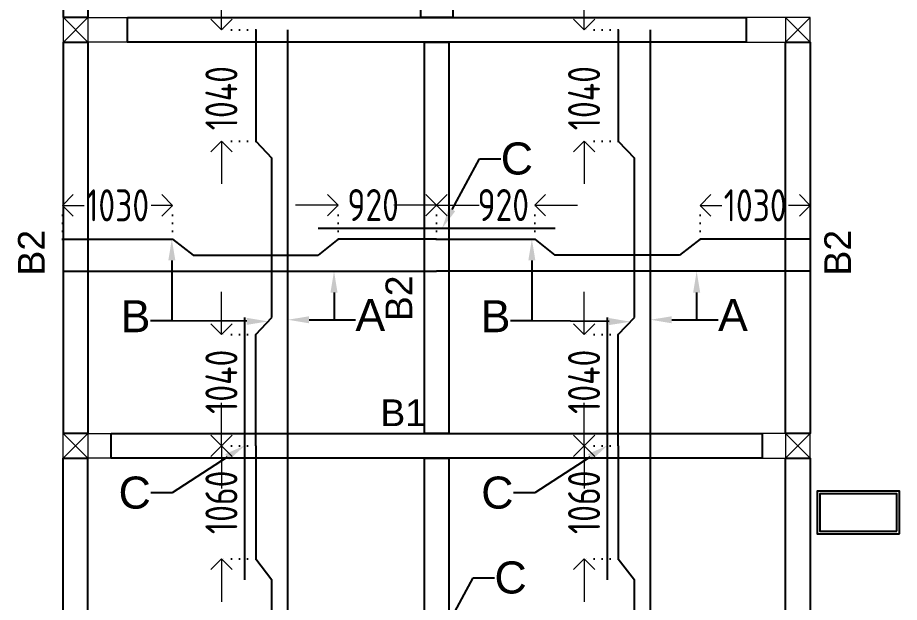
# Model space of a CAD drawing. Header units: inches. Extents: x -605 to 2991212, y -2872845 to 0.
# Drawn here: x 2823513 to 2831770, y -2094947 to -2089474 of the extents above; entities that cross this region are included whole.
import ezdxf
from ezdxf import colors
from ezdxf.entities.mleader import LeaderData, LeaderLine
from ezdxf.enums import TextEntityAlignment as Align
from ezdxf.math import Vec2, Vec3

# ---------------------------------------------------------------- set-up
doc = ezdxf.new("R2010")
doc.units = ezdxf.units.IN
doc.header["$LTSCALE"] = 600
doc.header["$MEASUREMENT"] = 0
doc.linetypes.add('DOT2', pattern=[0.125, 0, -0.125])
for name, color, linetype, lineweight in [('rDIMension', 1, 'Continuous', 18), ('rRCC 2', 40, 'Continuous', 15), ('rREINF 1', 1, 'Continuous', 25)]:
    doc.layers.add(name, color=color, linetype=linetype, lineweight=lineweight)
doc.styles.add('DIM', font='geniso.shx', dxfattribs={"width": 0.85})
doc.styles.get("Standard").update_dxf_attribs({"font": 'arial.ttf'})
doc.dimstyles.new('ST-100', dxfattribs={"dimscale": 100, "dimtxt": 2.5, "dimasz": 2, "dimexe": 0.18, "dimexo": 0.0625, "dimgap": 0.2, "dimtad": 0, "dimdec": 0, "dimzin": 0, "dimdsep": 46, "dimtxsty": 'DIM', "dimblk": 'OPEN90', "dimcen": 0.09, "dimclrd": 256, "dimclrt": 7, "dimadec": 0, "dimazin": 0, "dimtfac": 1, "dimtdec": 0, "dimtofl": 0, "dimtmove": 0, "dimatfit": 3, "dimldrblk": 'OPEN90', "dimfxl": 1, "dimtolj": 1, "dimtzin": 0, "dimlwd": -1, "dimarcsym": 0})

# ---------------------------------------------------------------- blocks, each defined once
blk = doc.blocks.new('_Open90')
at = {"color": 0, "linetype": 'ByBlock', "lineweight": -2}
for p, q in [((-0.5, 0.5), (0, 0)), ((0, 0), (-1, 0)), ((0, 0), (-0.5, -0.5))]:
    blk.add_line(p, q, dxfattribs=at)
blk = doc.blocks.new('*D367')
at = {"layer": 'Defpoints', "color": 0, "linetype": 'ByBlock', "transparency": 16777216}
for p in [(2824964.7, -2091231.2), (2823934.7, -2091547), (2824964.7, -2091547)]:
    blk.add_point(p, dxfattribs=at)
at = {"layer": 'rDIMension', "color": 0, "linetype": 'DOT2', "lineweight": -2, "transparency": 16777216}
for p, q in [((2823934.7, -2091547), (2823934.7, -2091231.2)), ((2824964.7, -2091547), (2824964.7, -2091231.2))]:
    blk.add_line(p, q, dxfattribs=at)
at = {"layer": 'rDIMension', "transparency": 16777216}
for p, q in [((2824134.7, -2091231.2), (2824136.3, -2091231.2)), ((2824764.7, -2091231.2), (2824763, -2091231.2))]:
    blk.add_line(p, q, dxfattribs=at)
at = {"layer": 'rDIMension', "linetype": 'ByBlock', "transparency": 16777216, "xscale": 200, "yscale": 200, "zscale": 200, "rotation": 180}
blk.add_blockref('_Open90', (2823934.7, -2091231.2), dxfattribs=at)
at = {"layer": 'rDIMension', "linetype": 'ByBlock', "transparency": 16777216, "xscale": 200, "yscale": 200, "zscale": 200}
blk.add_blockref('_Open90', (2824964.7, -2091231.2), dxfattribs=at)
at = {"layer": 'rDIMension', "color": 7, "linetype": 'ByBlock', "transparency": 16777216, "insert": (2824449.7, -2091231.2), "char_height": 300, "attachment_point": 5, "style": 'DIM'}
blk.add_mtext('\\A1;1030', dxfattribs=at)
blk = doc.blocks.new('*D368')
at = {"layer": 'Defpoints', "color": 0, "linetype": 'ByBlock', "transparency": 16777216}
for p in [(2827434.7, -2091228.6), (2826514.7, -2091547), (2827434.7, -2091547)]:
    blk.add_point(p, dxfattribs=at)
at = {"layer": 'rDIMension', "transparency": 16777216}
for p, q in [((2826314.7, -2091228.6), (2826114.7, -2091228.6)), ((2827634.7, -2091228.6), (2827834.7, -2091228.6))]:
    blk.add_line(p, q, dxfattribs=at)
at = {"layer": 'rDIMension', "color": 0, "linetype": 'DOT2', "lineweight": -2, "transparency": 16777216}
for p, q in [((2826514.7, -2091547), (2826514.7, -2091228.6)), ((2827434.7, -2091547), (2827434.7, -2091228.6))]:
    blk.add_line(p, q, dxfattribs=at)
at = {"layer": 'rDIMension', "linetype": 'ByBlock', "transparency": 16777216, "xscale": 200, "yscale": 200, "zscale": 200}
blk.add_blockref('_Open90', (2826514.7, -2091228.6), dxfattribs=at)
at = {"layer": 'rDIMension', "linetype": 'ByBlock', "transparency": 16777216, "xscale": 200, "yscale": 200, "zscale": 200, "rotation": 180}
blk.add_blockref('_Open90', (2827434.7, -2091228.6), dxfattribs=at)
at = {"layer": 'rDIMension', "color": 7, "linetype": 'ByBlock', "transparency": 16777216, "insert": (2826842.2, -2091228.6), "char_height": 300, "attachment_point": 5, "style": 'DIM'}
blk.add_mtext('\\A1;920', dxfattribs=at)
blk = doc.blocks.new('*D369')
at = {"layer": 'Defpoints', "color": 0, "linetype": 'ByBlock', "transparency": 16777216}
for p in [(2829904.7, -2091231.2), (2829904.7, -2091547), (2830934.7, -2091547)]:
    blk.add_point(p, dxfattribs=at)
at = {"layer": 'rDIMension', "color": 0, "linetype": 'DOT2', "lineweight": -2, "transparency": 16777216}
for p, q in [((2829904.7, -2091547), (2829904.7, -2091231.2)), ((2830934.7, -2091547), (2830934.7, -2091231.2))]:
    blk.add_line(p, q, dxfattribs=at)
at = {"layer": 'rDIMension', "transparency": 16777216}
for p, q in [((2830104.7, -2091231.2), (2830106.3, -2091231.2)), ((2830734.7, -2091231.2), (2830733, -2091231.2))]:
    blk.add_line(p, q, dxfattribs=at)
at = {"layer": 'rDIMension', "linetype": 'ByBlock', "transparency": 16777216, "xscale": 200, "yscale": 200, "zscale": 200, "rotation": 180}
blk.add_blockref('_Open90', (2829904.7, -2091231.2), dxfattribs=at)
at = {"layer": 'rDIMension', "linetype": 'ByBlock', "transparency": 16777216, "xscale": 200, "yscale": 200, "zscale": 200}
blk.add_blockref('_Open90', (2830934.7, -2091231.2), dxfattribs=at)
at = {"layer": 'rDIMension', "color": 7, "linetype": 'ByBlock', "transparency": 16777216, "insert": (2830419.7, -2091231.2), "char_height": 300, "attachment_point": 5, "style": 'DIM'}
blk.add_mtext('\\A1;1030', dxfattribs=at)
blk = doc.blocks.new('*D370')
at = {"layer": 'Defpoints', "color": 0, "linetype": 'ByBlock', "transparency": 16777216}
for p in [(2827434.7, -2091228.6), (2827434.7, -2091547), (2828354.7, -2091547)]:
    blk.add_point(p, dxfattribs=at)
at = {"layer": 'rDIMension', "transparency": 16777216}
for p, q in [((2827234.7, -2091228.6), (2827034.7, -2091228.6)), ((2828554.7, -2091228.6), (2828754.7, -2091228.6))]:
    blk.add_line(p, q, dxfattribs=at)
at = {"layer": 'rDIMension', "color": 0, "linetype": 'DOT2', "lineweight": -2, "transparency": 16777216}
for p, q in [((2827434.7, -2091547), (2827434.7, -2091228.6)), ((2828354.7, -2091547), (2828354.7, -2091228.6))]:
    blk.add_line(p, q, dxfattribs=at)
at = {"layer": 'rDIMension', "linetype": 'ByBlock', "transparency": 16777216, "xscale": 200, "yscale": 200, "zscale": 200}
blk.add_blockref('_Open90', (2827434.7, -2091228.6), dxfattribs=at)
at = {"layer": 'rDIMension', "linetype": 'ByBlock', "transparency": 16777216, "xscale": 200, "yscale": 200, "zscale": 200, "rotation": 180}
blk.add_blockref('_Open90', (2828354.7, -2091228.6), dxfattribs=at)
at = {"layer": 'rDIMension', "color": 7, "linetype": 'ByBlock', "transparency": 16777216, "insert": (2828061, -2091228.6), "char_height": 300, "attachment_point": 5, "style": 'DIM'}
blk.add_mtext('\\A1;920', dxfattribs=at)
blk = doc.blocks.new('*D309')
at = {"layer": 'Defpoints', "color": 0, "linetype": 'ByBlock', "transparency": 16777216}
for p in [(2825421.5, -2093481), (2825742.2, -2093481), (2825742.2, -2094541)]:
    blk.add_point(p, dxfattribs=at)
at = {"layer": 'rDIMension', "transparency": 16777216}
for p, q in [((2825421.5, -2093281), (2825421.5, -2093081)), ((2825421.5, -2094741), (2825421.5, -2094941))]:
    blk.add_line(p, q, dxfattribs=at)
at = {"layer": 'rDIMension', "color": 0, "linetype": 'DOT2', "lineweight": -2, "transparency": 16777216}
for p, q in [((2825742.2, -2093481), (2825421.5, -2093481)), ((2825742.2, -2094541), (2825421.5, -2094541))]:
    blk.add_line(p, q, dxfattribs=at)
at = {"layer": 'rDIMension', "linetype": 'ByBlock', "transparency": 16777216, "xscale": 200, "yscale": 200, "zscale": 200}
for p, rotation in [((2825421.5, -2093481), 270), ((2825421.5, -2094541), 90)]:
    blk.add_blockref('_Open90', p, dxfattribs=dict(at, rotation=rotation))
at = {"layer": 'rDIMension', "color": 7, "linetype": 'ByBlock', "transparency": 16777216, "insert": (2825421.5, -2094011), "char_height": 300, "attachment_point": 5, "rotation": 90, "style": 'DIM'}
blk.add_mtext('\\A1;1060', dxfattribs=at)
blk = doc.blocks.new('*D311')
at = {"layer": 'Defpoints', "color": 0, "linetype": 'ByBlock', "transparency": 16777216}
for p in [(2828817.3, -2093481), (2829138, -2093481), (2829138, -2094541)]:
    blk.add_point(p, dxfattribs=at)
at = {"layer": 'rDIMension', "transparency": 16777216}
for p, q in [((2828817.3, -2093281), (2828817.3, -2093081)), ((2828817.3, -2094741), (2828817.3, -2094941))]:
    blk.add_line(p, q, dxfattribs=at)
at = {"layer": 'rDIMension', "color": 0, "linetype": 'DOT2', "lineweight": -2, "transparency": 16777216}
for p, q in [((2829138, -2093481), (2828817.3, -2093481)), ((2829138, -2094541), (2828817.3, -2094541))]:
    blk.add_line(p, q, dxfattribs=at)
at = {"layer": 'rDIMension', "linetype": 'ByBlock', "transparency": 16777216, "xscale": 200, "yscale": 200, "zscale": 200}
for p, rotation in [((2828817.3, -2093481), 270), ((2828817.3, -2094541), 90)]:
    blk.add_blockref('_Open90', p, dxfattribs=dict(at, rotation=rotation))
at = {"layer": 'rDIMension', "color": 7, "linetype": 'ByBlock', "transparency": 16777216, "insert": (2828817.3, -2094011), "char_height": 300, "attachment_point": 5, "rotation": 90, "style": 'DIM'}
blk.add_mtext('\\A1;1060', dxfattribs=at)
blk = doc.blocks.new('*D313')
at = {"layer": 'Defpoints', "color": 0, "linetype": 'ByBlock', "transparency": 16777216}
for p in [(2825742.2, -2092441), (2825421.5, -2093481), (2825742.2, -2093481)]:
    blk.add_point(p, dxfattribs=at)
at = {"layer": 'rDIMension', "transparency": 16777216}
for p, q in [((2825421.5, -2092241), (2825421.5, -2092041)), ((2825421.5, -2093681), (2825421.5, -2093881))]:
    blk.add_line(p, q, dxfattribs=at)
at = {"layer": 'rDIMension', "color": 0, "linetype": 'DOT2', "lineweight": -2, "transparency": 16777216}
for p, q in [((2825742.2, -2092441), (2825421.5, -2092441)), ((2825742.2, -2093481), (2825421.5, -2093481))]:
    blk.add_line(p, q, dxfattribs=at)
at = {"layer": 'rDIMension', "linetype": 'ByBlock', "transparency": 16777216, "xscale": 200, "yscale": 200, "zscale": 200}
for p, rotation in [((2825421.5, -2092441), 270), ((2825421.5, -2093481), 90)]:
    blk.add_blockref('_Open90', p, dxfattribs=dict(at, rotation=rotation))
at = {"layer": 'rDIMension', "color": 7, "linetype": 'ByBlock', "transparency": 16777216, "insert": (2825421.5, -2092883), "char_height": 300, "attachment_point": 5, "rotation": 90, "style": 'DIM'}
blk.add_mtext('\\A1;1040', dxfattribs=at)
blk = doc.blocks.new('*D314')
at = {"layer": 'Defpoints', "color": 0, "linetype": 'ByBlock', "transparency": 16777216}
for p in [(2825421.5, -2089589.4), (2825742.2, -2089589.4), (2825742.2, -2090629.4)]:
    blk.add_point(p, dxfattribs=at)
at = {"layer": 'rDIMension', "transparency": 16777216}
for p, q in [((2825421.5, -2089389.4), (2825421.5, -2089189.4)), ((2825421.5, -2090829.4), (2825421.5, -2091029.4))]:
    blk.add_line(p, q, dxfattribs=at)
at = {"layer": 'rDIMension', "color": 0, "linetype": 'DOT2', "lineweight": -2, "transparency": 16777216}
for p, q in [((2825742.2, -2089589.4), (2825421.5, -2089589.4)), ((2825742.2, -2090629.4), (2825421.5, -2090629.4))]:
    blk.add_line(p, q, dxfattribs=at)
at = {"layer": 'rDIMension', "linetype": 'ByBlock', "transparency": 16777216, "xscale": 200, "yscale": 200, "zscale": 200}
for p, rotation in [((2825421.5, -2089589.4), 270), ((2825421.5, -2090629.4), 90)]:
    blk.add_blockref('_Open90', p, dxfattribs=dict(at, rotation=rotation))
at = {"layer": 'rDIMension', "color": 7, "linetype": 'ByBlock', "transparency": 16777216, "insert": (2825421.5, -2090228.3), "char_height": 300, "attachment_point": 5, "rotation": 90, "style": 'DIM'}
blk.add_mtext('\\A1;1040', dxfattribs=at)
blk = doc.blocks.new('*D305')
at = {"layer": 'Defpoints', "color": 0, "linetype": 'ByBlock', "transparency": 16777216}
for p in [(2829138, -2092441), (2828817.3, -2093481), (2829138, -2093481)]:
    blk.add_point(p, dxfattribs=at)
at = {"layer": 'rDIMension', "transparency": 16777216}
for p, q in [((2828817.3, -2092241), (2828817.3, -2092041)), ((2828817.3, -2093681), (2828817.3, -2093881))]:
    blk.add_line(p, q, dxfattribs=at)
at = {"layer": 'rDIMension', "color": 0, "linetype": 'DOT2', "lineweight": -2, "transparency": 16777216}
for p, q in [((2829138, -2092441), (2828817.3, -2092441)), ((2829138, -2093481), (2828817.3, -2093481))]:
    blk.add_line(p, q, dxfattribs=at)
at = {"layer": 'rDIMension', "linetype": 'ByBlock', "transparency": 16777216, "xscale": 200, "yscale": 200, "zscale": 200}
for p, rotation in [((2828817.3, -2092441), 270), ((2828817.3, -2093481), 90)]:
    blk.add_blockref('_Open90', p, dxfattribs=dict(at, rotation=rotation))
at = {"layer": 'rDIMension', "color": 7, "linetype": 'ByBlock', "transparency": 16777216, "insert": (2828817.3, -2092883), "char_height": 300, "attachment_point": 5, "rotation": 90, "style": 'DIM'}
blk.add_mtext('\\A1;1040', dxfattribs=at)
blk = doc.blocks.new('*D306')
at = {"layer": 'Defpoints', "color": 0, "linetype": 'ByBlock', "transparency": 16777216}
for p in [(2828817.3, -2089589.4), (2829138, -2089589.4), (2829138, -2090629.4)]:
    blk.add_point(p, dxfattribs=at)
at = {"layer": 'rDIMension', "transparency": 16777216}
for p, q in [((2828817.3, -2089389.4), (2828817.3, -2089189.4)), ((2828817.3, -2090829.4), (2828817.3, -2091029.4))]:
    blk.add_line(p, q, dxfattribs=at)
at = {"layer": 'rDIMension', "color": 0, "linetype": 'DOT2', "lineweight": -2, "transparency": 16777216}
for p, q in [((2829138, -2089589.4), (2828817.3, -2089589.4)), ((2829138, -2090629.4), (2828817.3, -2090629.4))]:
    blk.add_line(p, q, dxfattribs=at)
at = {"layer": 'rDIMension', "linetype": 'ByBlock', "transparency": 16777216, "xscale": 200, "yscale": 200, "zscale": 200}
for p, rotation in [((2828817.3, -2089589.4), 270), ((2828817.3, -2090629.4), 90)]:
    blk.add_blockref('_Open90', p, dxfattribs=dict(at, rotation=rotation))
at = {"layer": 'rDIMension', "color": 7, "linetype": 'ByBlock', "transparency": 16777216, "insert": (2828817.3, -2090228.3), "char_height": 300, "attachment_point": 5, "rotation": 90, "style": 'DIM'}
blk.add_mtext('\\A1;1040', dxfattribs=at)

msp = doc.modelspace()

# ---------------------------------------------------------------- linework, layer by layer
at = {"color": 1, "linetype": 'ByBlock'}
for points in [[(2827288.6, -2083174.4), (2827588.6, -2083174.4), (2827588.6, -2089474.4), (2827288.6, -2089474.4)], [(2823942.6, -2087907), (2824171.4, -2087907), (2824171.4, -2089474.4), (2823942.6, -2089474.4)], [(2824541.4, -2089474.4), (2830334.7, -2089474.4), (2830334.7, -2089704.4), (2824541.4, -2089704.4)], [(2823941.4, -2089704.4), (2824169.1, -2089704.4), (2824169.1, -2093366), (2823941.4, -2093366)], [(2827324.2, -2089704.4), (2827551.9, -2089704.4), (2827551.9, -2093366), (2827324.2, -2093366)], [(2830704.7, -2089704.4), (2830934.7, -2089704.4), (2830934.7, -2093366), (2830704.7, -2093366)], [(2824389.1, -2093366), (2830484.7, -2093366), (2830484.7, -2093596), (2824389.1, -2093596)], [(2823939.1, -2093596), (2824166.9, -2093596), (2824166.9, -2097337.5), (2823939.1, -2097337.5)], [(2827321.9, -2093596), (2827549.7, -2093596), (2827549.7, -2097337.5), (2827321.9, -2097337.5)], [(2830704.7, -2093596), (2830934.7, -2093596), (2830934.7, -2097337.5), (2830704.7, -2097337.5)]]:
    msp.add_lwpolyline(points, close=True, dxfattribs=at)
at = {"color": 4, "linetype": 'ByBlock'}
for points in [[(2825742.2, -2089589.4), (2825742.2, -2090629.4), (2825892.2, -2090788.3)], [(2826042.2, -2093481), (2826042.2, -2089589.4)], [(2829138, -2089589.4), (2829138, -2090629.4), (2829288, -2090788.3)], [(2829438, -2093481), (2829438, -2089589.4)], [(2825892.2, -2092282.2), (2825892.2, -2090788.3)], [(2829288, -2092282.2), (2829288, -2090788.3)], [(2828545.1, -2091447), (2826328.6, -2091447)], [(2823934.7, -2091547), (2824964.7, -2091547), (2825157.9, -2091697)], [(2827434.7, -2091547), (2826514.7, -2091547), (2826326.4, -2091697)], [(2827434.7, -2091547), (2828354.7, -2091547), (2828542.9, -2091697)], [(2830934.7, -2091547), (2829904.7, -2091547), (2829711.4, -2091697)], [(2825157.9, -2091697), (2826326.4, -2091697)], [(2829711.4, -2091697), (2828542.9, -2091697)], [(2823934.7, -2091847), (2827434.7, -2091847)], [(2830934.7, -2091847), (2827434.7, -2091847)], [(2825642.2, -2094735.8), (2825642.2, -2092282.2)], [(2825742.2, -2093481), (2825742.2, -2092441), (2825892.2, -2092282.2)], [(2829038, -2094735.8), (2829038, -2092282.2)], [(2829138, -2093481), (2829138, -2092441), (2829288, -2092282.2)], [(2825742.2, -2093481), (2825742.2, -2094541), (2825892.2, -2094735.8)], [(2826042.2, -2097452.5), (2826042.2, -2093481)], [(2829138, -2093481), (2829138, -2094541), (2829288, -2094735.8)], [(2829438, -2097452.5), (2829438, -2093481)], [(2825892.2, -2096197.8), (2825892.2, -2094735.8)], [(2829288, -2096197.8), (2829288, -2094735.8)]]:
    msp.add_lwpolyline(points, dxfattribs=at)
at = {"color": 6, "linetype": 'ByBlock'}
msp.add_lwpolyline([(2831769.7, -2094306.9), (2831769.7, -2093906.9), (2830999.7, -2093906.9), (2830999.7, -2094306.9)], close=True, dxfattribs=at)
at = {"color": 3, "linetype": 'ByBlock'}
msp.add_lwpolyline([(2831744.7, -2094281.9), (2831744.7, -2093931.9), (2831024.7, -2093931.9), (2831024.7, -2094281.9)], close=True, dxfattribs=at)
at = {"layer": 'rRCC 2', "color": 6}
for p, q in [((2823941.4, -2089474.4), (2824171.4, -2089704.4)), ((2823941.4, -2089704.4), (2824171.4, -2089474.4)), ((2830934.7, -2089474.4), (2830704.7, -2089704.4)), ((2830934.7, -2089704.4), (2830704.7, -2089474.4)), ((2823939.1, -2093366), (2824169.1, -2093596)), ((2823939.1, -2093596), (2824169.1, -2093366)), ((2830934.7, -2093366), (2830704.7, -2093596)), ((2830934.7, -2093596), (2830704.7, -2093366))]:
    msp.add_line(p, q, dxfattribs=at)
for points in [[(2823941.4, -2089704.4), (2823941.4, -2089474.4), (2824541.4, -2089474.4), (2824541.4, -2089704.4)], [(2823941.4, -2089474.4), (2824171.4, -2089474.4), (2824171.4, -2089704.4), (2823941.4, -2089704.4)], [(2830934.7, -2089704.4), (2830934.7, -2089474.4), (2830334.7, -2089474.4), (2830334.7, -2089704.4)], [(2830934.7, -2089474.4), (2830704.7, -2089474.4), (2830704.7, -2089704.4), (2830934.7, -2089704.4)], [(2823939.1, -2093596), (2823939.1, -2093366), (2824389.1, -2093366), (2824389.1, -2093596)], [(2823939.1, -2093366), (2824169.1, -2093366), (2824169.1, -2093596), (2823939.1, -2093596)], [(2830934.7, -2093596), (2830934.7, -2093366), (2830484.7, -2093366), (2830484.7, -2093596)], [(2830934.7, -2093366), (2830704.7, -2093366), (2830704.7, -2093596), (2830934.7, -2093596)]]:
    msp.add_lwpolyline(points, close=True, dxfattribs=at)

# ---------------------------------------------------------------- texts
at = {"layer": 'rRCC 2'}
for p in [(2823642, -2091675.1), (2831192.4, -2091675.1), (2827083.3, -2092101.5)]:
    msp.add_text('B2', height=250, rotation=90, dxfattribs=at).set_placement(p, align=Align.MIDDLE_CENTER)
msp.add_text('B1', height=250, dxfattribs=at).set_placement((2827123.4, -2093172.8), align=Align.MIDDLE_CENTER)

# ---------------------------------------------------------------- dimensions: what is measured, and where the dimension line sits
at = {"layer": 'rDIMension', "color": 1, "linetype": 'ByBlock'}
for base, p1, p2, angle, override, picture, middle in [((2825421.5, -2089589.4), (2825742.2, -2090629.4), (2825742.2, -2089589.4), 90, {"dimtxt": 3, "dimexe": 0, "dimexo": 0, "dimtmove": 1, "dimfxl": 1.25, "dimtfillclr": 256, "dimarcsym": 2}, '*D314', (2825421.5, -2090228.3)), ((2828817.3, -2089589.4), (2829138, -2090629.4), (2829138, -2089589.4), 90, {"dimtxt": 3, "dimexe": 0, "dimexo": 0, "dimtmove": 1, "dimfxl": 1.25, "dimtfillclr": 256, "dimarcsym": 2}, '*D306', (2828817.3, -2090228.3)), ((2827434.7, -2091228.6), (2828354.7, -2091547), (2827434.7, -2091547), 180, {"dimtxt": 3, "dimexe": 0, "dimexo": 0, "dimtmove": 1, "dimfxl": 1.25, "dimtfillclr": 256, "dimarcsym": 2}, '*D370', (2828061, -2091228.6)), ((2829904.7, -2091231.2), (2830934.7, -2091547), (2829904.7, -2091547), 180, {"dimtxt": 3, "dimasz": 2, "dimexe": 0, "dimexo": 0, "dimtmove": 1, "dimfxl": 1.25, "dimtfillclr": 256, "dimarcsym": 2}, '*D369', (2830419.7, -2091231.2)), ((2825421.5, -2093481), (2825742.2, -2092441), (2825742.2, -2093481), 90, {"dimtxt": 3, "dimexe": 0, "dimexo": 0, "dimtmove": 1, "dimfxl": 1.25, "dimtfillclr": 256, "dimarcsym": 2}, '*D313', (2825421.5, -2092883)), ((2828817.3, -2093481), (2829138, -2092441), (2829138, -2093481), 90, {"dimtxt": 3, "dimexe": 0, "dimexo": 0, "dimtmove": 1, "dimfxl": 1.25, "dimtfillclr": 256, "dimarcsym": 2}, '*D305', (2828817.3, -2092883))]:
    dim = msp.add_linear_dim(base=base, p1=p1, p2=p2, angle=angle, dimstyle='ST-100', override=override, dxfattribs=at)
    dim.commit()
    dim.dimension.update_dxf_attribs({"geometry": picture, "text_midpoint": middle, "dimtype": 160})
for base, p1, p2, override, picture, middle in [((2824964.7, -2091231.2), (2823934.7, -2091547), (2824964.7, -2091547), {"dimtxt": 3, "dimasz": 2, "dimexe": 0, "dimexo": 0, "dimtmove": 1, "dimfxl": 1.25, "dimtfillclr": 256, "dimarcsym": 2}, '*D367', (2824449.7, -2091231.2)), ((2827434.7, -2091228.6), (2826514.7, -2091547), (2827434.7, -2091547), {"dimtxt": 3, "dimexe": 0, "dimexo": 0, "dimtmove": 1, "dimfxl": 1.25, "dimtfillclr": 256, "dimarcsym": 2}, '*D368', (2826842.2, -2091228.6))]:
    dim = msp.add_linear_dim(base=base, p1=p1, p2=p2, dimstyle='ST-100', override=override, dxfattribs=at)
    dim.commit()
    dim.dimension.update_dxf_attribs({"geometry": picture, "text_midpoint": middle, "dimtype": 160})
for base, p1, p2, picture, middle in [((2825421.5, -2093481), (2825742.2, -2094541), (2825742.2, -2093481), '*D309', (2825421.5, -2094011)), ((2828817.3, -2093481), (2829138, -2094541), (2829138, -2093481), '*D311', (2828817.3, -2094011))]:
    dim = msp.add_linear_dim(base=base, p1=p1, p2=p2, angle=90, dimstyle='ST-100', override={"dimtxt": 3, "dimexe": 0, "dimexo": 0, "dimtmove": 1, "dimfxl": 1.25, "dimtfillclr": 256, "dimarcsym": 2}, dxfattribs=at)
    dim.commit()
    dim.dimension.update_dxf_attribs({"geometry": picture, "text_midpoint": middle})

# ---------------------------------------------------------------- leaders
at = {"layer": 'rREINF 1', "color": 3, "linetype": 'ByBlock'}
ml = msp.add_multileader_mtext('Standard', dxfattribs=at)
ml.set_content('C', color=3)
ml.set_leader_properties()
ml.build(insert=Vec2(0, 0))
ml.multileader.update_dxf_attribs({"text_top_attachment_type": 0, "text_bottom_attachment_type": 0, "dogleg_length": 200, "arrow_head_size": 200})
ctx = ml.context
ctx.base_point, ctx.char_height, ctx.arrow_head_size, ctx.landing_gap_size, ctx.plane_origin = Vec3(2828036.7, -2090795.1), 300, 200, 0.09, Vec3(2827065.9, -2091697.6)
notes = []
notes.append((ctx, [(0, (1, 1, 0), (2827836.7, -2090795.1), (1, 0), 200, [(0, [(2827487.3, -2091447)], 256, [])])]))
ctx.mtext.insert, ctx.mtext.flow_direction = Vec3(2828036.8, -2090642.6), 5
ml = msp.add_multileader_mtext('Standard', dxfattribs=at)
ml.set_content('B', color=3)
ml.set_leader_properties()
ml.build(insert=Vec2(0, 0))
ml.multileader.update_dxf_attribs({"text_top_attachment_type": 0, "text_bottom_attachment_type": 0, "dogleg_length": 200, "arrow_head_size": 200})
ctx = ml.context
ctx.base_point, ctx.char_height, ctx.arrow_head_size, ctx.landing_gap_size, ctx.plane_origin = Vec3(2824530.4, -2092313.4), 300, 200, 0.09, Vec3(2824991.2, -2091720.1)
ctx.text_align_type = 2
notes.append((ctx, [(0, (1, 1, 0), (2824957.1, -2092313.4), (-1, 0), 200, [(0, [(2824957.1, -2091547)], 256, [])])]))
ctx.mtext.insert, ctx.mtext.alignment, ctx.mtext.flow_direction = Vec3(2824757, -2092118.9), 3, 5
ml = msp.add_multileader_mtext('Standard', dxfattribs=at)
ml.set_content('B', color=3)
ml.set_leader_properties()
ml.build(insert=Vec2(0, 0))
ml.multileader.update_dxf_attribs({"text_top_attachment_type": 0, "text_bottom_attachment_type": 0, "dogleg_length": 200, "arrow_head_size": 200})
ctx = ml.context
ctx.base_point, ctx.char_height, ctx.arrow_head_size, ctx.landing_gap_size, ctx.plane_origin = Vec3(2827901.7, -2092313.4), 300, 200, 0.09, Vec3(2828362.5, -2091720.1)
ctx.text_align_type = 2
notes.append((ctx, [(0, (1, 1, 0), (2828328.4, -2092313.4), (-1, 0), 200, [(0, [(2828328.4, -2091547)], 256, [])])]))
ctx.mtext.insert, ctx.mtext.alignment, ctx.mtext.flow_direction = Vec3(2828128.3, -2092118.9), 3, 5
ml = msp.add_multileader_mtext('Standard', dxfattribs=at)
ml.set_content('A', color=3)
ml.set_leader_properties()
ml.build(insert=Vec2(0, 0))
ml.multileader.update_dxf_attribs({"text_top_attachment_type": 0, "text_bottom_attachment_type": 0, "dogleg_length": 200, "arrow_head_size": 200})
ctx = ml.context
ctx.base_point, ctx.char_height, ctx.arrow_head_size, ctx.landing_gap_size, ctx.plane_origin = Vec3(2826675.8, -2092302.2), 300, 200, 0.09, Vec3(2826629.2, -2091709)
notes.append((ctx, [(0, (1, 1, 0), (2826475.8, -2092302.2), (1, 0), 200, [(0, [(2826475.8, -2091847)], 256, [])])]))
ctx.mtext.insert, ctx.mtext.flow_direction = Vec3(2826675.9, -2092107.8), 5
ml = msp.add_multileader_mtext('Standard', dxfattribs=at)
ml.set_content('A', color=3)
ml.set_leader_properties()
ml.build(insert=Vec2(0, 0))
ml.multileader.update_dxf_attribs({"text_top_attachment_type": 0, "text_bottom_attachment_type": 0, "dogleg_length": 200, "arrow_head_size": 200})
ctx = ml.context
ctx.base_point, ctx.char_height, ctx.arrow_head_size, ctx.landing_gap_size, ctx.plane_origin = Vec3(2830071.6, -2092302.2), 300, 200, 0.09, Vec3(2830025, -2091709)
notes.append((ctx, [(0, (1, 1, 0), (2829871.6, -2092302.2), (1, 0), 200, [(0, [(2829871.6, -2091847)], 256, [])])]))
ctx.mtext.insert, ctx.mtext.flow_direction = Vec3(2830071.7, -2092107.8), 5
ml = msp.add_multileader_mtext('Standard', dxfattribs=at)
ml.set_content('', color=3)
ml.set_leader_properties()
ml.build(insert=Vec2(0, 0))
ml.multileader.update_dxf_attribs({"text_top_attachment_type": 0, "text_bottom_attachment_type": 0, "dogleg_length": 200, "arrow_head_size": 200})
ctx = ml.context
ctx.base_point, ctx.char_height, ctx.arrow_head_size, ctx.landing_gap_size, ctx.plane_origin = Vec3(2824756.9, -2092313.4), 300, 200, 0.09, Vec3(2825560.5, -2092313.4)
ctx.text_align_type = 2
notes.append((ctx, [(0, (1, 1, 0), (2824957.1, -2092313.4), (-1, 0), 200, [(0, [(2825858.6, -2092317.8)], 256, [])])]))
ctx.mtext.insert, ctx.mtext.alignment, ctx.mtext.flow_direction = Vec3(2824757, -2092163.4), 3, 5
ml = msp.add_multileader_mtext('Standard', dxfattribs=at)
ml.set_content('', color=3)
ml.set_leader_properties()
ml.build(insert=Vec2(0, 0))
ml.multileader.update_dxf_attribs({"text_top_attachment_type": 0, "text_bottom_attachment_type": 0, "dogleg_length": 200, "arrow_head_size": 200})
ctx = ml.context
ctx.base_point, ctx.char_height, ctx.arrow_head_size, ctx.landing_gap_size, ctx.plane_origin = Vec3(2826675.8, -2092302.2), 300, 200, 0.09, Vec3(2826059.9, -2092302.2)
notes.append((ctx, [(0, (1, 1, 0), (2826475.8, -2092302.2), (1, 0), 200, [(0, [(2826043, -2092302.2)], 256, [])])]))
ctx.mtext.insert, ctx.mtext.flow_direction = Vec3(2826675.9, -2092152.2), 5
ml = msp.add_multileader_mtext('Standard', dxfattribs=at)
ml.set_content('', color=3)
ml.set_leader_properties()
ml.build(insert=Vec2(0, 0))
ml.multileader.update_dxf_attribs({"text_top_attachment_type": 0, "text_bottom_attachment_type": 0, "dogleg_length": 200, "arrow_head_size": 200})
ctx = ml.context
ctx.base_point, ctx.char_height, ctx.arrow_head_size, ctx.landing_gap_size, ctx.plane_origin = Vec3(2828128.2, -2092313.4), 300, 200, 0.09, Vec3(2828931.7, -2092313.4)
ctx.text_align_type = 2
notes.append((ctx, [(0, (1, 1, 0), (2828328.4, -2092313.4), (-1, 0), 200, [(0, [(2829251.7, -2092320.6)], 256, [])])]))
ctx.mtext.insert, ctx.mtext.alignment, ctx.mtext.flow_direction = Vec3(2828128.3, -2092163.4), 3, 5
ml = msp.add_multileader_mtext('Standard', dxfattribs=at)
ml.set_content('', color=3)
ml.set_leader_properties()
ml.build(insert=Vec2(0, 0))
ml.multileader.update_dxf_attribs({"text_top_attachment_type": 0, "text_bottom_attachment_type": 0, "dogleg_length": 200, "arrow_head_size": 200})
ctx = ml.context
ctx.base_point, ctx.char_height, ctx.arrow_head_size, ctx.landing_gap_size, ctx.plane_origin = Vec3(2830071.6, -2092302.2), 300, 200, 0.09, Vec3(2829455.7, -2092302.2)
notes.append((ctx, [(0, (1, 1, 0), (2829871.6, -2092302.2), (1, 0), 200, [(0, [(2829438.8, -2092302.2)], 256, [])])]))
ctx.mtext.insert, ctx.mtext.flow_direction = Vec3(2830071.7, -2092152.2), 5
ml = msp.add_multileader_mtext('Standard', dxfattribs=at)
ml.set_content('C', color=3)
ml.set_leader_properties()
ml.build(insert=Vec2(0, 0))
ml.multileader.update_dxf_attribs({"text_top_attachment_type": 0, "text_bottom_attachment_type": 0, "dogleg_length": 200, "arrow_head_size": 200})
ctx = ml.context
ctx.base_point, ctx.char_height, ctx.arrow_head_size, ctx.landing_gap_size, ctx.plane_origin = Vec3(2824495.4, -2093922.5), 300, 200, 0.09, Vec3(2825391.7, -2093520)
ctx.text_align_type = 2
notes.append((ctx, [(1, (1, 1, 0), (2824960.8, -2093922.5), (-1, 0), 200, [(0, [(2825642.2, -2093478)], 256, [])])]))
ctx.mtext.insert, ctx.mtext.alignment, ctx.mtext.flow_direction = Vec3(2824760.7, -2093769.9), 3, 5
ml = msp.add_multileader_mtext('Standard', dxfattribs=at)
ml.set_content('C', color=3)
ml.set_leader_properties()
ml.build(insert=Vec2(0, 0))
ml.multileader.update_dxf_attribs({"text_top_attachment_type": 0, "text_bottom_attachment_type": 0, "dogleg_length": 200, "arrow_head_size": 200})
ctx = ml.context
ctx.base_point, ctx.char_height, ctx.arrow_head_size, ctx.landing_gap_size, ctx.plane_origin = Vec3(2827891.2, -2093922.5), 300, 200, 0.09, Vec3(2828787.5, -2093520)
ctx.text_align_type = 2
notes.append((ctx, [(1, (1, 1, 0), (2828356.6, -2093922.5), (-1, 0), 200, [(0, [(2829038, -2093478)], 256, [])])]))
ctx.mtext.insert, ctx.mtext.alignment, ctx.mtext.flow_direction = Vec3(2828156.6, -2093769.9), 3, 5
ml = msp.add_multileader_mtext('Standard', dxfattribs=at)
ml.set_content('C', color=3)
ml.set_leader_properties()
ml.build(insert=Vec2(0, 0))
ml.multileader.update_dxf_attribs({"text_top_attachment_type": 0, "text_bottom_attachment_type": 0, "dogleg_length": 200, "arrow_head_size": 200})
ctx = ml.context
ctx.base_point, ctx.char_height, ctx.arrow_head_size, ctx.landing_gap_size, ctx.plane_origin = Vec3(2827978, -2094716.6), 300, 200, 0.09, Vec3(2827007.2, -2095619.1)
notes.append((ctx, [(0, (1, 1, 0), (2827778, -2094716.6), (1, 0), 200, [(0, [(2827428.6, -2095368.5)], 256, [])])]))
ctx.mtext.insert, ctx.mtext.flow_direction = Vec3(2827978.1, -2094564.1), 5
for ctx, leaders in notes:
    for number, flags, end, landing, length, lines in leaders:
        leader = LeaderData()
        leader.index, (leader.has_last_leader_line, leader.has_dogleg_vector, leader.attachment_direction) = number, flags
        leader.last_leader_point, leader.dogleg_vector, leader.dogleg_length = Vec3(end), Vec3(landing), length
        for number, points, colour, breaks in lines:
            line = LeaderLine()
            line.index, line.vertices, line.color, line.breaks = number, Vec3.list(points), colors.encode_raw_color(colour), breaks
            leader.lines.append(line)
        ctx.leaders.append(leader)

doc.saveas('drawing.dxf')
